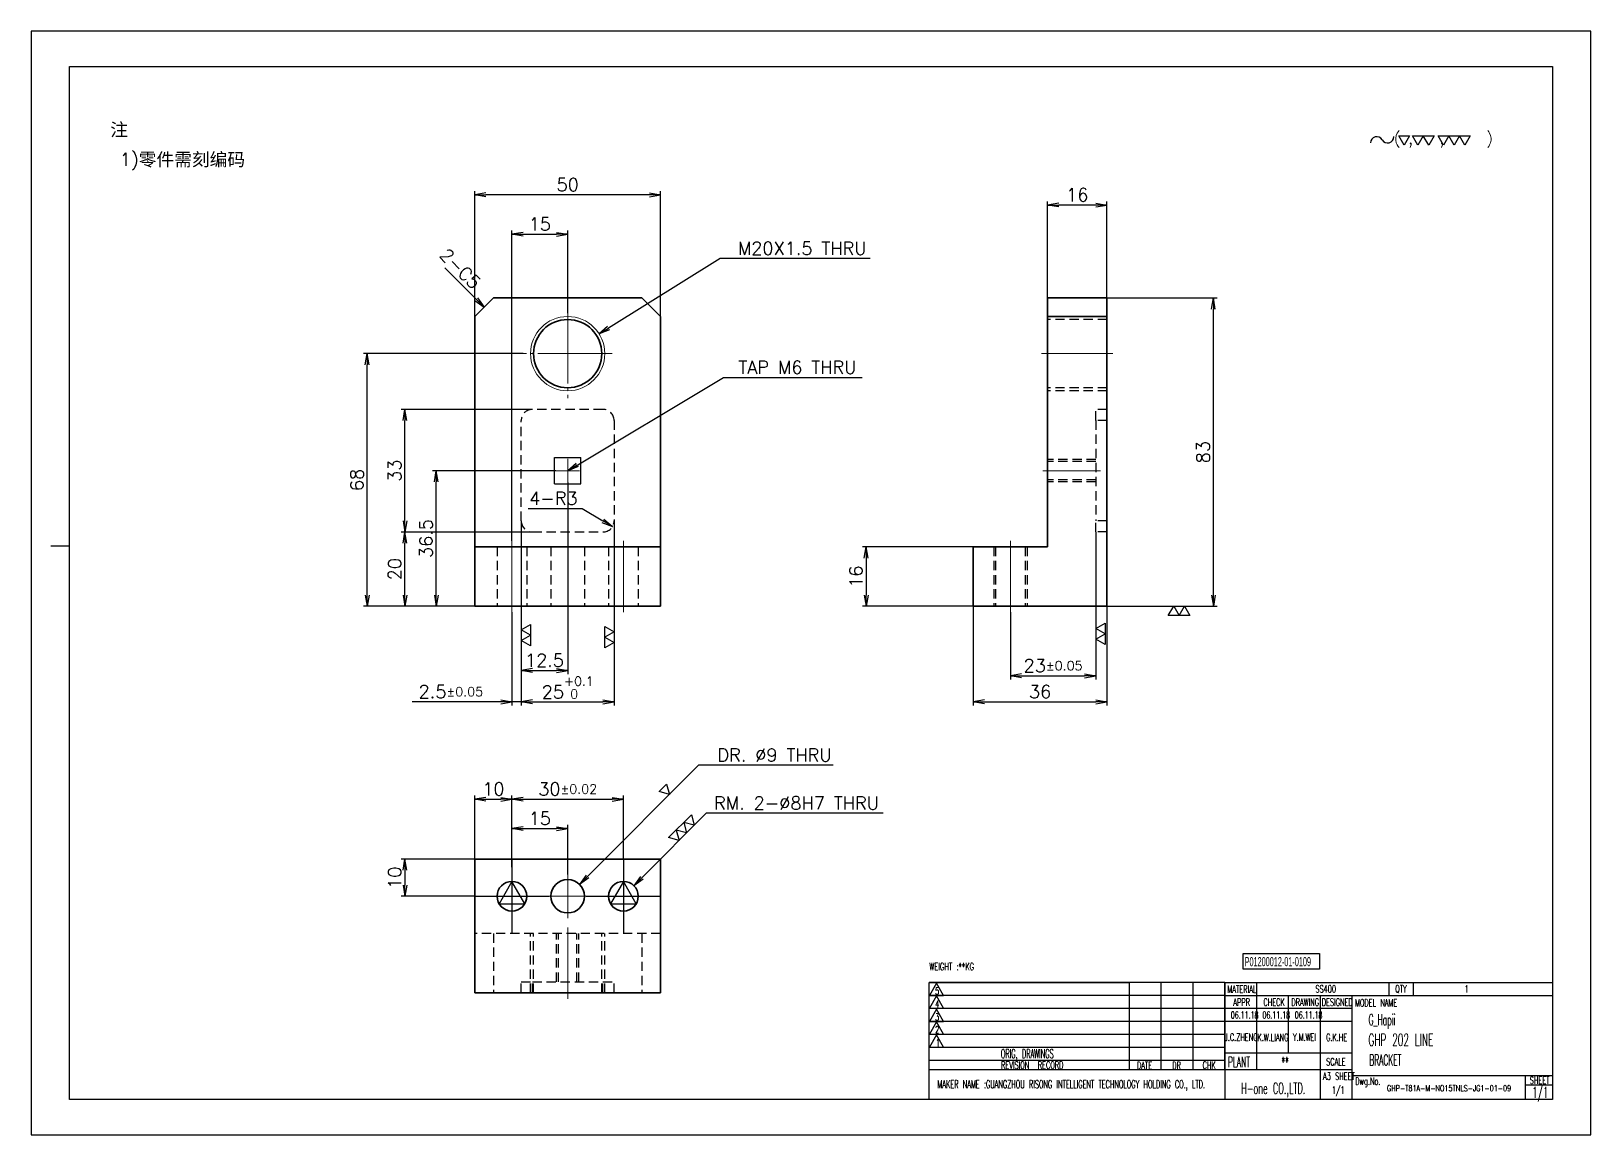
# Model space of a CAD drawing. Header units: millimetres. Extents: x -10155 to 20189, y -25550 to -22580.
# Drawn here: x 6671.4 to 7091.4, y -25547.5 to -25250.5 of the extents above; entities that cross this region are included whole.
import ezdxf
from ezdxf.enums import TextEntityAlignment as Align

# ---------------------------------------------------------------- set-up
doc = ezdxf.new("R2010")
doc.units = ezdxf.units.MM
doc.linetypes.add('CENTER-HOKUTO', pattern=[23, 20, -1, 1, -1])
doc.linetypes.add('HIDDEN-HOKUTO', pattern=[3.8, 2.5, -1.3])
doc.layers.add('AM_7', color=2, linetype='CENTER-HOKUTO', lineweight=30)
doc.layers.add('AM_HID', color=1, linetype='HIDDEN-HOKUTO', lineweight=25)
doc.layers.add('title_frame', color=7, linetype='Continuous')
doc.layers.add('word_dim', color=253, linetype='Continuous')
doc.styles.add('MX_NOTE_STANDARD', font='txt.shx', dxfattribs={"bigfont": 'bigfont.shx'})
doc.styles.get("Standard").update_dxf_attribs({"font": 'romans.shx', "bigfont": 'bigfont.shx'})
doc.dimstyles.new('RS1-1', dxfattribs={"dimtxt": 3.5, "dimasz": 3, "dimexe": 1, "dimexo": 0, "dimgap": 1, "dimtad": 3, "dimdsep": 46, "dimtxsty": 'Standard', "dimblk1": 'OPEN', "dimblk2": 'OPEN', "dimsah": 1, "dimcen": 0, "dimclrd": 256, "dimclre": 256, "dimclrt": 3, "dimazin": 2, "dimtfac": 1, "dimtmove": 0, "dimatfit": 3, "dimldrblk": 'OPEN', "dimfxl": 0, "dimtolj": 1, "dimtzin": 0, "dimarcsym": 0})

# ---------------------------------------------------------------- blocks, each defined once
blk = doc.blocks.new('A$C404331B6')
at = {"layer": 'title_frame'}
for p, q in [((0, -31.5), (0, 0)), ((0, 0), (53.9, 0)), ((79.62, 0), (0, 0)), ((53.9, -23.5), (53.9, 0)), ((62.48, -23.5), (62.48, 0)), ((62.48, -23.5), (62.48, 0)), ((71.05, -23.5), (71.05, 0)), ((71.05, -23.5), (71.05, 0)), ((79.62, 0), (79.62, -31.5)), ((79.62, 0), (167.83, 0)), ((88.2, -23.5), (88.2, 0)), ((123.73, 0), (123.73, -3.5)), ((130.3, 0), (130.3, -3.5)), ((53.9, -3.5), (0, -3.5)), ((79.62, -3.5), (0, -3.5)), ((1.98, -0.12), (0.1, -3.45)), ((0.1, -3.45), (3.86, -3.45)), ((1.98, -3.6), (0.1, -6.92)), ((3.86, -3.45), (1.98, -0.12)), ((3.86, -6.92), (1.98, -3.6)), ((79.62, -3.5), (167.83, -3.5)), ((96.78, -18.9), (96.78, -3.5)), ((105.35, -31.5), (105.35, -3.5)), ((113.92, -31.5), (113.92, -3.5)), ((53.9, -7), (0, -7)), ((79.62, -7), (0, -7)), ((0.1, -6.92), (3.86, -6.92)), ((1.98, -7.13), (0.1, -10.45)), ((3.86, -10.45), (1.98, -7.13)), ((113.92, -7), (79.62, -7)), ((53.9, -10.5), (0, -10.5)), ((79.62, -10.5), (0, -10.5)), ((0.1, -10.45), (3.86, -10.45)), ((1.98, -10.54), (0.1, -13.87)), ((3.86, -13.87), (1.98, -10.54)), ((113.92, -10.5), (79.62, -10.5)), ((53.9, -14), (0, -14)), ((79.62, -14), (0, -14)), ((0.1, -13.87), (3.86, -13.87)), ((1.98, -14.07), (0.1, -17.4)), ((3.86, -17.4), (1.98, -14.07)), ((53.9, -17.5), (0, -17.5)), ((79.62, -17.5), (0, -17.5)), ((53.9, -21), (0, -21)), ((79.62, -21), (0, -21)), ((0.1, -17.4), (3.86, -17.4)), ((79.62, -18.9), (113.92, -18.9)), ((79.62, -23.5), (0, -23.5)), ((113.92, -23.5), (79.62, -23.5)), ((113.92, -25), (167.83, -25)), ((160.48, -25), (160.48, -31.5)), ((160.48, -27.5), (167.83, -27.5)), ((167.83, -31.5), (0, -31.5))]:
    blk.add_line(p, q, dxfattribs=at)
at = {"layer": 'title_frame', "color": 3, "style": 'MX_NOTE_STANDARD', "width": 0.5341}
for s, height, p in [('5', 1.92, (1.59, -3.22)), ('MATERIAL', 1.973, (80.3, -2.79)), ('QTY', 1.973, (125.5, -2.7)), ('4', 1.92, (1.59, -6.7)), ('3', 1.92, (1.59, -10.23)), ('APPR', 1.973, (81.89, -6.26)), ('CHECK', 1.973, (89.99, -6.26)), ('DRAWING', 1.973, (97.51, -6.26)), ('DESIGNED', 1.973, (105.7, -6.26)), ('MODEL NAME', 1.973, (114.63, -6.41)), ('2', 1.92, (1.59, -13.64)), ('1', 1.92, (1.78, -17.17)), ('ORIG, DRAWINGS', 2.4112, (19.27, -20.34)), ('PLANT', 2.74, (80.46, -22.73)), ('SCALE', 1.973, (106.88, -22.28)), ('REVISION  RECORD', 1.9728, (19.32, -23.18)), ('DATE', 1.973, (55.94, -23.26)), ('DR', 1.973, (65.43, -23.27)), ('CHK', 1.973, (73.61, -23.23)), ('MAKER NAME :GUANGZHOU RISONG INTELLIGENT TECHNOLOGY HOLDING CO., LTD.', 2.16, (2.22, -28.43)), ('Dwg.No.', 1.973, (114.71, -27.52)), ('SHEET', 1.973, (161.71, -27.29))]:
    blk.add_text(s, height=height, dxfattribs=at).set_placement(p)
blk = doc.blocks.new('shiage0')
at = {"layer": 'word_dim', "color": 3, "linetype": 'Continuous'}
for centre, start, end in [((1.69, 0), 30, 180), ((4.61, 1.69), 210, 0)]:
    blk.add_arc(centre, 1.69, start, end, dxfattribs=at)
blk = doc.blocks.new('10')
at = {"layer": 'title_frame', "color": 3, "linetype": 'Continuous'}
for points in [[(9.63, 2.65), (8.18, 5.15), (11.07, 5.15)], [(13.31, 2.65), (11.86, 5.15), (17.64, 5.15), (16.2, 2.65), (14.75, 5.15)], [(20.17, 2.65), (18.73, 5.15), (27.4, 5.15), (25.95, 2.65), (24.51, 5.15), (23.06, 2.65), (21.62, 5.15)]]:
    blk.add_lwpolyline(points, close=True, dxfattribs=at)
blk.add_blockref('shiage0', (0.52, 3.24), dxfattribs=at)
blk.add_text('( ,   ,     )', height=3, dxfattribs=at).set_placement((6.84, 2.97))
blk = doc.blocks.new('_Open')
at = {"color": 0, "lineweight": -2}
for p, q in [((-1, 0.17), (0, 0)), ((-1, -0.17), (0, 0)), ((0, 0), (-1, 0))]:
    blk.add_line(p, q, dxfattribs=at)
blk = doc.blocks.new('*D439')
at = {"layer": 'DEFPOINTS', "color": 0, "linetype": 'Continuous', "ltscale": 2}
for p in [(6925.07, -25405.31), (6961.07, -25405.31), (6961.07, -25431.03)]:
    blk.add_point(p, dxfattribs=at)
at = {"layer": 'word_dim', "linetype": 'Continuous', "lineweight": -2, "ltscale": 2}
for p, q in [((6925.07, -25405.31), (6925.07, -25432.03)), ((6961.07, -25405.31), (6961.07, -25432.03)), ((6928.07, -25431.03), (6958.07, -25431.03))]:
    blk.add_line(p, q, dxfattribs=at)
at = {"layer": 'word_dim', "linetype": 'Continuous', "lineweight": -2, "ltscale": 2, "xscale": 3, "yscale": 3, "zscale": 3, "rotation": 180}
blk.add_blockref('_Open', (6925.07, -25431.03), dxfattribs=at)
at = {"layer": 'word_dim', "linetype": 'Continuous', "lineweight": -2, "ltscale": 2, "xscale": 3, "yscale": 3, "zscale": 3}
blk.add_blockref('_Open', (6961.07, -25431.03), dxfattribs=at)
at = {"layer": 'word_dim', "color": 3, "linetype": 'Continuous', "ltscale": 2, "insert": (6943.07, -25428.28), "char_height": 3.5, "attachment_point": 5}
blk.add_mtext('\\A1;36', dxfattribs=at)
blk = doc.blocks.new('*D440')
at = {"layer": 'DEFPOINTS', "color": 0, "linetype": 'Continuous', "ltscale": 2}
for p in [(6961.07, -25322.31), (6989.73, -25322.31), (6961.07, -25405.31)]:
    blk.add_point(p, dxfattribs=at)
at = {"layer": 'word_dim', "linetype": 'Continuous', "lineweight": -2, "ltscale": 2}
for p, q in [((6961.07, -25322.31), (6990.73, -25322.31)), ((6989.73, -25402.31), (6989.73, -25325.31)), ((6961.07, -25405.31), (6990.73, -25405.31))]:
    blk.add_line(p, q, dxfattribs=at)
at = {"layer": 'word_dim', "linetype": 'Continuous', "lineweight": -2, "ltscale": 2, "xscale": 3, "yscale": 3, "zscale": 3}
for p, rotation in [((6989.73, -25322.31), 90), ((6989.73, -25405.31), 270)]:
    blk.add_blockref('_Open', p, dxfattribs=dict(at, rotation=rotation))
at = {"layer": 'word_dim', "color": 3, "linetype": 'Continuous', "ltscale": 2, "insert": (6986.98, -25363.81), "char_height": 3.5, "attachment_point": 5, "rotation": 90}
blk.add_mtext('\\A1;83', dxfattribs=at)
blk = doc.blocks.new('*D441')
at = {"layer": 'DEFPOINTS', "color": 0, "linetype": 'Continuous', "ltscale": 2}
for p in [(6945.07, -25297.32), (6945.07, -25322.31), (6961.07, -25322.31)]:
    blk.add_point(p, dxfattribs=at)
at = {"layer": 'word_dim', "linetype": 'Continuous', "lineweight": -2, "ltscale": 2}
for p, q in [((6945.07, -25322.31), (6945.07, -25296.32)), ((6961.07, -25322.31), (6961.07, -25296.32)), ((6958.07, -25297.32), (6948.07, -25297.32))]:
    blk.add_line(p, q, dxfattribs=at)
at = {"layer": 'word_dim', "linetype": 'Continuous', "lineweight": -2, "ltscale": 2, "xscale": 3, "yscale": 3, "zscale": 3, "rotation": 180}
blk.add_blockref('_Open', (6945.07, -25297.32), dxfattribs=at)
at = {"layer": 'word_dim', "linetype": 'Continuous', "lineweight": -2, "ltscale": 2, "xscale": 3, "yscale": 3, "zscale": 3}
blk.add_blockref('_Open', (6961.07, -25297.32), dxfattribs=at)
at = {"layer": 'word_dim', "color": 3, "linetype": 'Continuous', "ltscale": 2, "insert": (6953.07, -25294.57), "char_height": 3.5, "attachment_point": 5}
blk.add_mtext('\\A1;16', dxfattribs=at)
blk = doc.blocks.new('*D442')
at = {"layer": 'DEFPOINTS', "color": 0, "linetype": 'Continuous', "ltscale": 2}
for p in [(6925.07, -25389.31), (6896.22, -25405.31), (6925.07, -25405.31)]:
    blk.add_point(p, dxfattribs=at)
at = {"layer": 'word_dim', "linetype": 'Continuous', "lineweight": -2, "ltscale": 2}
for p, q in [((6925.07, -25389.31), (6895.22, -25389.31)), ((6896.22, -25392.31), (6896.22, -25402.31)), ((6925.07, -25405.31), (6895.22, -25405.31))]:
    blk.add_line(p, q, dxfattribs=at)
at = {"layer": 'word_dim', "linetype": 'Continuous', "lineweight": -2, "ltscale": 2, "xscale": 3, "yscale": 3, "zscale": 3}
for p, rotation in [((6896.22, -25389.31), 90), ((6896.22, -25405.31), 270)]:
    blk.add_blockref('_Open', p, dxfattribs=dict(at, rotation=rotation))
at = {"layer": 'word_dim', "color": 3, "linetype": 'Continuous', "ltscale": 2, "insert": (6893.47, -25397.31), "char_height": 3.5, "attachment_point": 5, "rotation": 90}
blk.add_mtext('\\A1;16', dxfattribs=at)
blk = doc.blocks.new('*D443')
at = {"layer": 'DEFPOINTS', "color": 0, "linetype": 'Continuous', "ltscale": 2}
for p in [(6790.85, -25294.57), (6840.85, -25327.31), (6790.85, -25333.24)]:
    blk.add_point(p, dxfattribs=at)
at = {"layer": 'word_dim', "linetype": 'Continuous', "lineweight": -2, "ltscale": 2}
for p, q in [((6790.85, -25333.24), (6790.85, -25293.57)), ((6837.85, -25294.57), (6793.85, -25294.57)), ((6840.85, -25327.31), (6840.85, -25293.57))]:
    blk.add_line(p, q, dxfattribs=at)
at = {"layer": 'word_dim', "linetype": 'Continuous', "lineweight": -2, "ltscale": 2, "xscale": 3, "yscale": 3, "zscale": 3, "rotation": 180}
blk.add_blockref('_Open', (6790.85, -25294.57), dxfattribs=at)
at = {"layer": 'word_dim', "linetype": 'Continuous', "lineweight": -2, "ltscale": 2, "xscale": 3, "yscale": 3, "zscale": 3}
blk.add_blockref('_Open', (6840.85, -25294.57), dxfattribs=at)
at = {"layer": 'word_dim', "color": 3, "linetype": 'Continuous', "ltscale": 2, "insert": (6815.85, -25291.82), "char_height": 3.5, "attachment_point": 5}
blk.add_mtext('\\A1;50', dxfattribs=at)
blk = doc.blocks.new('MARK_8PIN')
at = {"color": 3, "linetype": 'Continuous'}
blk.add_lwpolyline([(0, 4), (-3.46, -2), (3.46, -2)], close=True, dxfattribs=at)
blk.add_circle((0, 0), 4, dxfattribs=at)
blk = doc.blocks.new('MARK_CENTER')
at = {"color": 2, "linetype": 'CENTER-HOKUTO'}
for p, q in [((0, 10), (0, -10)), ((-10, 0), (10, 0))]:
    blk.add_line(p, q, dxfattribs=at)
blk = doc.blocks.new('*D444')
at = {"layer": 'DEFPOINTS', "color": 0, "linetype": 'Continuous', "ltscale": 2}
for p in [(6800.85, -25457.23), (6790.85, -25473.35), (6800.85, -25473.35)]:
    blk.add_point(p, dxfattribs=at)
at = {"layer": 'word_dim', "linetype": 'Continuous', "lineweight": -2, "ltscale": 2}
for p, q in [((6790.85, -25473.35), (6790.85, -25456.23)), ((6793.85, -25457.23), (6797.85, -25457.23)), ((6800.85, -25473.35), (6800.85, -25456.23))]:
    blk.add_line(p, q, dxfattribs=at)
at = {"layer": 'word_dim', "linetype": 'Continuous', "lineweight": -2, "ltscale": 2, "xscale": 3, "yscale": 3, "zscale": 3, "rotation": 180}
blk.add_blockref('_Open', (6790.85, -25457.23), dxfattribs=at)
at = {"layer": 'word_dim', "linetype": 'Continuous', "lineweight": -2, "ltscale": 2, "xscale": 3, "yscale": 3, "zscale": 3}
blk.add_blockref('_Open', (6800.85, -25457.23), dxfattribs=at)
at = {"layer": 'word_dim', "color": 3, "linetype": 'Continuous', "ltscale": 2, "insert": (6795.85, -25454.48), "char_height": 3.5, "attachment_point": 5}
blk.add_mtext('\\A1;10', dxfattribs=at)
blk = doc.blocks.new('*D445')
at = {"layer": 'DEFPOINTS', "color": 0, "linetype": 'Continuous', "ltscale": 2}
for p in [(6830.85, -25457.23), (6800.85, -25475.47), (6830.85, -25473.35)]:
    blk.add_point(p, dxfattribs=at)
at = {"layer": 'word_dim', "linetype": 'Continuous', "lineweight": -2, "ltscale": 2}
for p, q in [((6800.85, -25475.47), (6800.85, -25456.23)), ((6803.85, -25457.23), (6827.85, -25457.23)), ((6830.85, -25473.35), (6830.85, -25456.23))]:
    blk.add_line(p, q, dxfattribs=at)
at = {"layer": 'word_dim', "linetype": 'Continuous', "lineweight": -2, "ltscale": 2, "xscale": 3, "yscale": 3, "zscale": 3, "rotation": 180}
blk.add_blockref('_Open', (6800.85, -25457.23), dxfattribs=at)
at = {"layer": 'word_dim', "linetype": 'Continuous', "lineweight": -2, "ltscale": 2, "xscale": 3, "yscale": 3, "zscale": 3}
blk.add_blockref('_Open', (6830.85, -25457.23), dxfattribs=at)
at = {"layer": 'word_dim', "color": 3, "linetype": 'Continuous', "ltscale": 2, "insert": (6815.85, -25454.48), "char_height": 3.5, "attachment_point": 5}
blk.add_mtext('\\A1;30{\\H0.715x;%%p0.02}', dxfattribs=at)
blk = doc.blocks.new('*D446')
at = {"layer": 'DEFPOINTS', "color": 0, "linetype": 'Continuous', "ltscale": 2}
for p in [(6815.85, -25465.13), (6800.85, -25475.47), (6815.85, -25477.5)]:
    blk.add_point(p, dxfattribs=at)
at = {"layer": 'word_dim', "linetype": 'Continuous', "lineweight": -2, "ltscale": 2}
for p, q in [((6800.85, -25475.47), (6800.85, -25464.13)), ((6815.85, -25477.5), (6815.85, -25464.13)), ((6803.85, -25465.13), (6812.85, -25465.13))]:
    blk.add_line(p, q, dxfattribs=at)
at = {"layer": 'word_dim', "linetype": 'Continuous', "lineweight": -2, "ltscale": 2, "xscale": 3, "yscale": 3, "zscale": 3, "rotation": 180}
blk.add_blockref('_Open', (6800.85, -25465.13), dxfattribs=at)
at = {"layer": 'word_dim', "linetype": 'Continuous', "lineweight": -2, "ltscale": 2, "xscale": 3, "yscale": 3, "zscale": 3}
blk.add_blockref('_Open', (6815.85, -25465.13), dxfattribs=at)
at = {"layer": 'word_dim', "color": 3, "linetype": 'Continuous', "ltscale": 2, "insert": (6808.35, -25462.38), "char_height": 3.5, "attachment_point": 5}
blk.add_mtext('\\A1;15', dxfattribs=at)
blk = doc.blocks.new('*D447')
at = {"layer": 'DEFPOINTS', "color": 0, "linetype": 'Continuous', "ltscale": 2}
for p in [(6790.85, -25473.35), (6772.03, -25483.35), (6790.85, -25483.35)]:
    blk.add_point(p, dxfattribs=at)
at = {"layer": 'word_dim', "linetype": 'Continuous', "lineweight": -2, "ltscale": 2}
for p, q in [((6790.85, -25473.35), (6771.03, -25473.35)), ((6772.03, -25476.35), (6772.03, -25480.35)), ((6790.85, -25483.35), (6771.03, -25483.35))]:
    blk.add_line(p, q, dxfattribs=at)
at = {"layer": 'word_dim', "linetype": 'Continuous', "lineweight": -2, "ltscale": 2, "xscale": 3, "yscale": 3, "zscale": 3}
for p, rotation in [((6772.03, -25473.35), 90), ((6772.03, -25483.35), 270)]:
    blk.add_blockref('_Open', p, dxfattribs=dict(at, rotation=rotation))
at = {"layer": 'word_dim', "color": 3, "linetype": 'Continuous', "ltscale": 2, "insert": (6769.28, -25478.35), "char_height": 3.5, "attachment_point": 5, "rotation": 90}
blk.add_mtext('\\A1;10', dxfattribs=at)
blk = doc.blocks.new('*D448')
at = {"layer": 'DEFPOINTS', "color": 0, "linetype": 'Continuous', "ltscale": 2}
for p in [(6833.67, -25480.51), (6828.02, -25486.18)]:
    blk.add_point(p, dxfattribs=at)
at = {"layer": 'word_dim', "linetype": 'Continuous', "lineweight": -2, "ltscale": 2}
for p, q in [((6853.12, -25461), (6835.79, -25478.39)), ((6900.82, -25461), (6853.12, -25461))]:
    blk.add_line(p, q, dxfattribs=at)
at = {"layer": 'word_dim', "linetype": 'Continuous', "lineweight": -2, "ltscale": 2, "xscale": 3, "yscale": 3, "zscale": 3, "rotation": 225.0898118813734}
blk.add_blockref('_Open', (6833.67, -25480.51), dxfattribs=at)
at = {"layer": 'word_dim', "color": 3, "linetype": 'Continuous', "ltscale": 2, "insert": (6877.47, -25458.25), "char_height": 3.5, "attachment_point": 5}
blk.add_mtext('\\A1;RM. 2-∅8H7 THRU', dxfattribs=at)
blk = doc.blocks.new('shiage3')
at = {"layer": 'word_dim', "color": 3, "linetype": 'Continuous'}
for p, q in [((-1.44, 2.5), (7.22, 2.5)), ((0, 0), (-1.44, 2.5)), ((1.44, 2.5), (0, 0)), ((2.89, 0), (1.44, 2.5)), ((4.33, 2.5), (2.89, 0)), ((5.77, 0), (4.33, 2.5)), ((7.22, 2.5), (5.77, 0))]:
    blk.add_line(p, q, dxfattribs=at)
blk = doc.blocks.new('*D449')
at = {"layer": 'DEFPOINTS', "color": 0, "linetype": 'Continuous', "ltscale": 2}
for p in [(6819.03, -25480.16), (6812.67, -25486.53)]:
    blk.add_point(p, dxfattribs=at)
at = {"layer": 'word_dim', "linetype": 'Continuous', "lineweight": -2, "ltscale": 2}
for p, q in [((6851.1, -25448.07), (6821.15, -25478.04)), ((6887.3, -25448.07), (6851.1, -25448.07))]:
    blk.add_line(p, q, dxfattribs=at)
at = {"layer": 'word_dim', "linetype": 'Continuous', "lineweight": -2, "ltscale": 2, "xscale": 3, "yscale": 3, "zscale": 3, "rotation": 225.0176001235841}
blk.add_blockref('_Open', (6819.03, -25480.16), dxfattribs=at)
at = {"layer": 'word_dim', "color": 3, "linetype": 'Continuous', "ltscale": 2, "insert": (6871.54, -25445.32), "char_height": 3.5, "attachment_point": 5}
blk.add_mtext('\\A1;DR. ∅9 THRU', dxfattribs=at)
blk = doc.blocks.new('shiage1')
at = {"layer": 'word_dim', "color": 3, "linetype": 'Continuous'}
for p, q in [((0, 0), (-1.44, 2.5)), ((-1.44, 2.5), (1.44, 2.5)), ((1.44, 2.5), (0, 0))]:
    blk.add_line(p, q, dxfattribs=at)
blk = doc.blocks.new('*D450')
at = {"layer": 'DEFPOINTS', "color": 0, "linetype": 'Continuous', "ltscale": 2}
for p in [(6803.35, -25382.31), (6800.85, -25406.91), (6803.35, -25431.03)]:
    blk.add_point(p, dxfattribs=at)
at = {"layer": 'word_dim', "linetype": 'Continuous', "lineweight": -2, "ltscale": 2}
for p, q in [((6803.35, -25382.31), (6803.35, -25432.03)), ((6800.85, -25406.91), (6800.85, -25432.03)), ((6797.85, -25431.03), (6773.93, -25431.03)), ((6803.35, -25431.03), (6800.85, -25431.03)), ((6806.35, -25431.03), (6809.35, -25431.03))]:
    blk.add_line(p, q, dxfattribs=at)
at = {"layer": 'word_dim', "linetype": 'Continuous', "lineweight": -2, "ltscale": 2, "xscale": 3, "yscale": 3, "zscale": 3}
blk.add_blockref('_Open', (6800.85, -25431.03), dxfattribs=at)
at = {"layer": 'word_dim', "linetype": 'Continuous', "lineweight": -2, "ltscale": 2, "xscale": 3, "yscale": 3, "zscale": 3, "rotation": 180}
blk.add_blockref('_Open', (6803.35, -25431.03), dxfattribs=at)
at = {"layer": 'word_dim', "color": 3, "linetype": 'Continuous', "ltscale": 2, "insert": (6784.39, -25428.28), "char_height": 3.5, "attachment_point": 5}
blk.add_mtext('\\A1;2.5{\\H0.715x;%%p0.05}', dxfattribs=at)
blk = doc.blocks.new('*D451')
at = {"layer": 'DEFPOINTS', "color": 0, "linetype": 'Continuous', "ltscale": 2}
for p in [(6803.35, -25382.31), (6828.35, -25382.31), (6828.35, -25431.03)]:
    blk.add_point(p, dxfattribs=at)
at = {"layer": 'word_dim', "linetype": 'Continuous', "lineweight": -2, "ltscale": 2}
for p, q in [((6803.35, -25382.31), (6803.35, -25432.03)), ((6828.35, -25382.31), (6828.35, -25432.03)), ((6806.35, -25431.03), (6825.35, -25431.03))]:
    blk.add_line(p, q, dxfattribs=at)
at = {"layer": 'word_dim', "linetype": 'Continuous', "lineweight": -2, "ltscale": 2, "xscale": 3, "yscale": 3, "zscale": 3, "rotation": 180}
blk.add_blockref('_Open', (6803.35, -25431.03), dxfattribs=at)
at = {"layer": 'word_dim', "linetype": 'Continuous', "lineweight": -2, "ltscale": 2, "xscale": 3, "yscale": 3, "zscale": 3}
blk.add_blockref('_Open', (6828.35, -25431.03), dxfattribs=at)
at = {"layer": 'word_dim', "color": 3, "linetype": 'Continuous', "ltscale": 2, "insert": (6815.85, -25427.17), "char_height": 3.5, "attachment_point": 5}
blk.add_mtext('25{\\H2.450000;\\S+0.1^  0;}', dxfattribs=at)
blk = doc.blocks.new('*D452')
at = {"layer": 'DEFPOINTS', "color": 0, "linetype": 'Continuous', "ltscale": 2}
for p in [(6772.03, -25385.31), (6806.35, -25385.31), (6790.85, -25405.31)]:
    blk.add_point(p, dxfattribs=at)
at = {"layer": 'word_dim', "linetype": 'Continuous', "lineweight": -2, "ltscale": 2}
for p, q in [((6806.35, -25385.31), (6771.03, -25385.31)), ((6772.03, -25402.31), (6772.03, -25388.31)), ((6790.85, -25405.31), (6771.03, -25405.31))]:
    blk.add_line(p, q, dxfattribs=at)
at = {"layer": 'word_dim', "linetype": 'Continuous', "lineweight": -2, "ltscale": 2, "xscale": 3, "yscale": 3, "zscale": 3}
for p, rotation in [((6772.03, -25385.31), 90), ((6772.03, -25405.31), 270)]:
    blk.add_blockref('_Open', p, dxfattribs=dict(at, rotation=rotation))
at = {"layer": 'word_dim', "color": 3, "linetype": 'Continuous', "ltscale": 2, "insert": (6769.28, -25395.31), "char_height": 3.5, "attachment_point": 5, "rotation": 90}
blk.add_mtext('\\A1;20', dxfattribs=at)
blk = doc.blocks.new('*D453')
at = {"layer": 'DEFPOINTS', "color": 0, "linetype": 'Continuous', "ltscale": 2}
for p in [(6772.03, -25352.31), (6806.35, -25352.31), (6806.35, -25385.31)]:
    blk.add_point(p, dxfattribs=at)
at = {"layer": 'word_dim', "linetype": 'Continuous', "lineweight": -2, "ltscale": 2}
for p, q in [((6806.35, -25352.31), (6771.03, -25352.31)), ((6772.03, -25382.31), (6772.03, -25355.31)), ((6806.35, -25385.31), (6771.03, -25385.31))]:
    blk.add_line(p, q, dxfattribs=at)
at = {"layer": 'word_dim', "linetype": 'Continuous', "lineweight": -2, "ltscale": 2, "xscale": 3, "yscale": 3, "zscale": 3}
for p, rotation in [((6772.03, -25352.31), 90), ((6772.03, -25385.31), 270)]:
    blk.add_blockref('_Open', p, dxfattribs=dict(at, rotation=rotation))
at = {"layer": 'word_dim', "color": 3, "linetype": 'Continuous', "ltscale": 2, "insert": (6769.28, -25368.81), "char_height": 3.5, "attachment_point": 5, "rotation": 90}
blk.add_mtext('\\A1;33', dxfattribs=at)
blk = doc.blocks.new('*D454')
at = {"layer": 'DEFPOINTS', "color": 0, "linetype": 'Continuous', "ltscale": 2}
for p in [(6780.46, -25368.81), (6812.65, -25368.81), (6790.85, -25405.31)]:
    blk.add_point(p, dxfattribs=at)
at = {"layer": 'word_dim', "linetype": 'Continuous', "lineweight": -2, "ltscale": 2}
for p, q in [((6812.65, -25368.81), (6779.46, -25368.81)), ((6780.46, -25402.31), (6780.46, -25371.81)), ((6790.85, -25405.31), (6779.46, -25405.31))]:
    blk.add_line(p, q, dxfattribs=at)
at = {"layer": 'word_dim', "linetype": 'Continuous', "lineweight": -2, "ltscale": 2, "xscale": 3, "yscale": 3, "zscale": 3}
for p, rotation in [((6780.46, -25368.81), 90), ((6780.46, -25405.31), 270)]:
    blk.add_blockref('_Open', p, dxfattribs=dict(at, rotation=rotation))
at = {"layer": 'word_dim', "color": 3, "linetype": 'Continuous', "ltscale": 2, "insert": (6777.71, -25387.06), "char_height": 3.5, "attachment_point": 5, "rotation": 90}
blk.add_mtext('\\A1;36.5', dxfattribs=at)
blk = doc.blocks.new('*D455')
at = {"layer": 'DEFPOINTS', "color": 0, "linetype": 'Continuous', "ltscale": 2}
for p in [(6815.85, -25372), (6803.35, -25382.31), (6815.85, -25422.59)]:
    blk.add_point(p, dxfattribs=at)
at = {"layer": 'word_dim', "linetype": 'Continuous', "lineweight": -2, "ltscale": 2}
for p, q in [((6815.85, -25372), (6815.85, -25423.59)), ((6803.35, -25382.31), (6803.35, -25423.59)), ((6806.35, -25422.59), (6812.85, -25422.59))]:
    blk.add_line(p, q, dxfattribs=at)
at = {"layer": 'word_dim', "linetype": 'Continuous', "lineweight": -2, "ltscale": 2, "xscale": 3, "yscale": 3, "zscale": 3, "rotation": 180}
blk.add_blockref('_Open', (6803.35, -25422.59), dxfattribs=at)
at = {"layer": 'word_dim', "linetype": 'Continuous', "lineweight": -2, "ltscale": 2, "xscale": 3, "yscale": 3, "zscale": 3}
blk.add_blockref('_Open', (6815.85, -25422.59), dxfattribs=at)
at = {"layer": 'word_dim', "color": 3, "linetype": 'Continuous', "ltscale": 2, "insert": (6809.6, -25419.84), "char_height": 3.5, "attachment_point": 5}
blk.add_mtext('\\A1;12.5', dxfattribs=at)
blk = doc.blocks.new('MARK_M6BOLT')
at = {"color": 3, "linetype": 'Continuous'}
for p, q in [((-1.77, 1.77), (1.77, 1.77)), ((-1.77, -1.77), (-1.77, 1.77)), ((1.77, -1.77), (1.77, 1.77)), ((-1.77, -1.77), (1.77, -1.77))]:
    blk.add_line(p, q, dxfattribs=at)
blk = doc.blocks.new('*D456')
at = {"layer": 'DEFPOINTS', "color": 0, "linetype": 'Continuous', "ltscale": 2}
for p in [(6761.84, -25337.31), (6803.9, -25337.31), (6790.85, -25405.31)]:
    blk.add_point(p, dxfattribs=at)
at = {"layer": 'word_dim', "linetype": 'Continuous', "lineweight": -2, "ltscale": 2}
for p, q in [((6803.9, -25337.31), (6760.84, -25337.31)), ((6761.84, -25402.31), (6761.84, -25340.31)), ((6790.85, -25405.31), (6760.84, -25405.31))]:
    blk.add_line(p, q, dxfattribs=at)
at = {"layer": 'word_dim', "linetype": 'Continuous', "lineweight": -2, "ltscale": 2, "xscale": 3, "yscale": 3, "zscale": 3}
for p, rotation in [((6761.84, -25337.31), 90), ((6761.84, -25405.31), 270)]:
    blk.add_blockref('_Open', p, dxfattribs=dict(at, rotation=rotation))
at = {"layer": 'word_dim', "color": 3, "linetype": 'Continuous', "ltscale": 2, "insert": (6759.09, -25371.31), "char_height": 3.5, "attachment_point": 5, "rotation": 90}
blk.add_mtext('\\A1;68', dxfattribs=at)
blk = doc.blocks.new('*D457')
at = {"layer": 'DEFPOINTS', "color": 0, "linetype": 'Continuous', "ltscale": 2}
for p in [(6815.85, -25305.18), (6815.85, -25326.42), (6800.85, -25387.71)]:
    blk.add_point(p, dxfattribs=at)
at = {"layer": 'word_dim', "linetype": 'Continuous', "lineweight": -2, "ltscale": 2}
for p, q in [((6800.85, -25387.71), (6800.85, -25304.18)), ((6815.85, -25326.42), (6815.85, -25304.18)), ((6803.85, -25305.18), (6812.85, -25305.18))]:
    blk.add_line(p, q, dxfattribs=at)
at = {"layer": 'word_dim', "linetype": 'Continuous', "lineweight": -2, "ltscale": 2, "xscale": 3, "yscale": 3, "zscale": 3, "rotation": 180}
blk.add_blockref('_Open', (6800.85, -25305.18), dxfattribs=at)
at = {"layer": 'word_dim', "linetype": 'Continuous', "lineweight": -2, "ltscale": 2, "xscale": 3, "yscale": 3, "zscale": 3}
blk.add_blockref('_Open', (6815.85, -25305.18), dxfattribs=at)
at = {"layer": 'word_dim', "color": 3, "linetype": 'Continuous', "ltscale": 2, "insert": (6808.35, -25302.43), "char_height": 3.5, "attachment_point": 5}
blk.add_mtext('\\A1;15', dxfattribs=at)
blk = doc.blocks.new('*D458')
at = {"layer": 'DEFPOINTS', "color": 0, "linetype": 'Continuous', "ltscale": 2}
for p in [(6824.33, -25332.02), (6807.36, -25342.6)]:
    blk.add_point(p, dxfattribs=at)
at = {"layer": 'word_dim', "linetype": 'Continuous', "lineweight": -2, "ltscale": 2}
for p, q in [((6856.91, -25311.72), (6826.88, -25330.43)), ((6897.31, -25311.72), (6856.91, -25311.72))]:
    blk.add_line(p, q, dxfattribs=at)
at = {"layer": 'word_dim', "linetype": 'Continuous', "lineweight": -2, "ltscale": 2, "xscale": 3, "yscale": 3, "zscale": 3, "rotation": 211.9298123567396}
blk.add_blockref('_Open', (6824.33, -25332.02), dxfattribs=at)
at = {"layer": 'word_dim', "color": 3, "linetype": 'Continuous', "ltscale": 2, "insert": (6879.01, -25308.97), "char_height": 3.5, "attachment_point": 5}
blk.add_mtext('\\A1;M20X1.5 THRU', dxfattribs=at)
blk = doc.blocks.new('*D459')
at = {"layer": 'DEFPOINTS', "color": 0, "linetype": 'Continuous', "ltscale": 2}
for p in [(6958.07, -25385.31), (6935.07, -25406.91), (6958.07, -25424.03)]:
    blk.add_point(p, dxfattribs=at)
at = {"layer": 'word_dim', "linetype": 'Continuous', "lineweight": -2, "ltscale": 2}
for p, q in [((6958.07, -25385.31), (6958.07, -25425.03)), ((6935.07, -25406.91), (6935.07, -25425.03)), ((6938.07, -25424.03), (6955.07, -25424.03))]:
    blk.add_line(p, q, dxfattribs=at)
at = {"layer": 'word_dim', "linetype": 'Continuous', "lineweight": -2, "ltscale": 2, "xscale": 3, "yscale": 3, "zscale": 3, "rotation": 180}
blk.add_blockref('_Open', (6935.07, -25424.03), dxfattribs=at)
at = {"layer": 'word_dim', "linetype": 'Continuous', "lineweight": -2, "ltscale": 2, "xscale": 3, "yscale": 3, "zscale": 3}
blk.add_blockref('_Open', (6958.07, -25424.03), dxfattribs=at)
at = {"layer": 'word_dim', "color": 3, "linetype": 'Continuous', "ltscale": 2, "insert": (6946.57, -25421.28), "char_height": 3.5, "attachment_point": 5}
blk.add_mtext('\\A1;23{\\H0.715x;%%p0.05}', dxfattribs=at)
blk = doc.blocks.new('*D460')
at = {"layer": 'DEFPOINTS', "color": 0, "linetype": 'Continuous', "ltscale": 2}
for p in [(6825.35, -25382.31), (6827.93, -25383.84)]:
    blk.add_point(p, dxfattribs=at)
at = {"layer": 'word_dim', "linetype": 'Continuous', "lineweight": -2, "ltscale": 2}
for p, q in [((6805.25, -25378.99), (6819.75, -25378.99)), ((6819.75, -25378.99), (6825.35, -25382.31))]:
    blk.add_line(p, q, dxfattribs=at)
at = {"layer": 'word_dim', "linetype": 'Continuous', "lineweight": -2, "ltscale": 2, "xscale": 3, "yscale": 3, "zscale": 3, "rotation": 329.3525294025618}
blk.add_blockref('_Open', (6827.93, -25383.84), dxfattribs=at)
at = {"layer": 'word_dim', "color": 3, "linetype": 'Continuous', "ltscale": 2, "insert": (6812, -25376.24), "char_height": 3.5, "attachment_point": 5}
blk.add_mtext('\\A1;4-R3', dxfattribs=at)

msp = doc.modelspace()

# ---------------------------------------------------------------- linework, layer by layer
at = {"color": 7, "lineweight": 35, "ltscale": 0.176777}
for p, q in [((6790.846, -25327.307), (6795.846, -25322.307)), ((6835.846, -25322.307), (6840.846, -25327.307))]:
    msp.add_line(p, q, dxfattribs=at)
at = {"color": 7, "lineweight": 35}
for p, q in [((6835.846, -25322.307), (6795.846, -25322.307)), ((6790.846, -25389.307), (6790.846, -25327.307)), ((6840.846, -25389.307), (6840.846, -25327.307)), ((6945.073, -25389.307), (6945.073, -25327.307)), ((6961.073, -25327.307), (6961.073, -25405.307)), ((6840.846, -25389.307), (6790.846, -25389.307)), ((6925.073, -25389.307), (6945.073, -25389.307)), ((6840.846, -25405.307), (6790.846, -25405.307)), ((6961.073, -25405.307), (6925.073, -25405.307)), ((6840.846, -25473.345), (6790.846, -25473.345)), ((6790.846, -25509.345), (6790.846, -25473.345)), ((6840.846, -25509.345), (6840.846, -25473.345)), ((6840.846, -25509.345), (6790.846, -25509.345))]:
    msp.add_line(p, q, dxfattribs=at)
at = {"color": 7, "lineweight": 35, "ltscale": 0.4}
for p, q in [((6945.073, -25322.307), (6961.073, -25322.307)), ((6945.073, -25327.307), (6961.073, -25327.307)), ((6790.846, -25405.307), (6790.846, -25389.307)), ((6840.846, -25405.307), (6840.846, -25389.307)), ((6925.073, -25405.307), (6925.073, -25389.307))]:
    msp.add_line(p, q, dxfattribs=at)
at = {"color": 7, "lineweight": 35, "ltscale": 0.125}
for p, q in [((6945.073, -25322.307), (6945.073, -25327.307)), ((6961.073, -25322.307), (6961.073, -25327.307))]:
    msp.add_line(p, q, dxfattribs=at)
at = {"color": 7, "lineweight": 13}
msp.add_circle((6815.846, -25337.307), 10, dxfattribs=at)
at = {"color": 7, "lineweight": 35}
for centre, radius in [((6815.846, -25337.307), 9.188), ((6800.846, -25483.345), 4), ((6815.846, -25483.345), 4.5), ((6830.846, -25483.345), 4)]:
    msp.add_circle(centre, radius, dxfattribs=at)
at = {"layer": 'AM_7', "lineweight": 13}
for p, q in [((6815.846, -25325.363), (6815.846, -25349.252)), ((6827.791, -25337.307), (6803.902, -25337.307)), ((6962.673, -25337.307), (6943.472, -25337.307)), ((6815.846, -25365.611), (6815.846, -25372.003)), ((6819.043, -25368.807), (6812.65, -25368.807)), ((6959.373, -25368.807), (6943.772, -25368.807)), ((6800.846, -25387.707), (6800.846, -25406.908)), ((6815.846, -25387.707), (6815.846, -25406.908)), ((6830.846, -25387.707), (6830.846, -25406.908)), ((6935.073, -25387.707), (6935.073, -25406.908)), ((6800.846, -25478.145), (6800.846, -25488.545)), ((6815.846, -25477.495), (6815.846, -25489.195)), ((6830.846, -25478.145), (6830.846, -25488.545)), ((6806.046, -25483.345), (6795.646, -25483.345)), ((6821.696, -25483.345), (6809.996, -25483.345)), ((6836.046, -25483.345), (6825.646, -25483.345)), ((6815.846, -25510.945), (6815.846, -25491.745))]:
    msp.add_line(p, q, dxfattribs=at)
at = {"layer": 'AM_HID', "color": 1}
for p, q in [((6945.073, -25327.307), (6961.073, -25327.307)), ((6961.073, -25327.307), (6945.073, -25327.307)), ((6961.073, -25328.119), (6945.073, -25328.119)), ((6961.073, -25346.495), (6945.073, -25346.495)), ((6961.073, -25347.307), (6945.073, -25347.307)), ((6803.346, -25382.307), (6803.346, -25355.307)), ((6825.346, -25352.307), (6806.346, -25352.307)), ((6828.346, -25355.307), (6828.346, -25382.307)), ((6961.073, -25352.307), (6958.073, -25352.307)), ((6958.073, -25355.307), (6958.073, -25352.307)), ((6961.073, -25355.307), (6958.073, -25355.307)), ((6958.073, -25355.307), (6958.073, -25382.307)), ((6961.073, -25355.307), (6958.073, -25355.307)), ((6958.073, -25365.807), (6945.073, -25365.807)), ((6958.073, -25366.349), (6945.073, -25366.349)), ((6958.073, -25371.266), (6945.073, -25371.266)), ((6958.073, -25371.807), (6945.073, -25371.807)), ((6961.073, -25382.307), (6958.073, -25382.307)), ((6961.073, -25382.307), (6958.073, -25382.307)), ((6958.073, -25385.307), (6958.073, -25382.307)), ((6806.346, -25385.307), (6825.346, -25385.307)), ((6961.073, -25385.307), (6958.073, -25385.307)), ((6796.846, -25389.307), (6796.846, -25405.307)), ((6804.846, -25389.307), (6804.846, -25405.307)), ((6811.346, -25389.307), (6811.346, -25405.307)), ((6820.346, -25389.307), (6820.346, -25405.307)), ((6826.846, -25389.307), (6826.846, -25405.307)), ((6834.846, -25389.307), (6834.846, -25405.307)), ((6930.573, -25389.307), (6930.573, -25405.307)), ((6931.073, -25389.307), (6931.073, -25405.307)), ((6931.073, -25389.307), (6931.073, -25405.307)), ((6939.073, -25389.307), (6939.073, -25405.307)), ((6939.073, -25389.307), (6939.073, -25405.307)), ((6939.573, -25389.307), (6939.573, -25405.307)), ((6840.846, -25493.345), (6790.846, -25493.345)), ((6795.846, -25493.345), (6795.846, -25509.345)), ((6805.846, -25509.345), (6805.846, -25493.345)), ((6806.658, -25509.345), (6806.658, -25493.345)), ((6812.846, -25506.345), (6812.846, -25493.345)), ((6813.388, -25506.345), (6813.388, -25493.345)), ((6818.305, -25506.345), (6818.305, -25493.345)), ((6818.846, -25506.345), (6818.846, -25493.345)), ((6825.034, -25509.345), (6825.034, -25493.345)), ((6825.846, -25509.345), (6825.846, -25493.345)), ((6835.846, -25493.345), (6835.846, -25509.345)), ((6803.346, -25509.345), (6803.346, -25506.345)), ((6803.346, -25506.345), (6806.346, -25506.345)), ((6806.346, -25509.345), (6806.346, -25506.345)), ((6806.346, -25509.345), (6806.346, -25506.345)), ((6806.346, -25506.345), (6825.346, -25506.345)), ((6825.346, -25509.345), (6825.346, -25506.345)), ((6825.346, -25506.345), (6828.346, -25506.345)), ((6825.346, -25509.345), (6825.346, -25506.345)), ((6828.346, -25509.345), (6828.346, -25506.345))]:
    msp.add_line(p, q, dxfattribs=at)
for centre, start, end in [((6806.346, -25355.307), 90, 180.00001), ((6825.346, -25355.307), 0, 90), ((6806.346, -25382.307), 180.00001, 270), ((6825.346, -25382.307), 270, 0)]:
    msp.add_arc(centre, 3, start, end, dxfattribs=at)
at = {"layer": 'title_frame'}
for p, q in [((6676.699, -25389.035), (6681.699, -25389.035)), ((6997.745, -25498.762), (7018.273, -25498.762)), ((6997.745, -25502.962), (6997.745, -25498.762)), ((7018.273, -25498.762), (7018.273, -25502.962)), ((6992.849, -25506.573), (6992.849, -25510.073)), ((6992.849, -25530.073), (6992.849, -25506.573)), ((6992.849, -25506.573), (6992.849, -25538.073)), ((7018.273, -25502.962), (6997.745, -25502.962)), ((7081.049, -25538.073), (7027.149, -25538.073)), ((7081.049, -25538.073), (7027.149, -25538.073))]:
    msp.add_line(p, q, dxfattribs=at)
at = {"layer": 'title_frame', "color": 4}
msp.add_lwpolyline([(7091.374, -25250.535), (6671.374, -25250.535), (6671.374, -25547.535), (7091.374, -25547.535)], close=True, dxfattribs=at)
at = {"layer": 'title_frame'}
msp.add_lwpolyline([(6681.699, -25259.998), (7081.049, -25259.998), (7081.049, -25538.073), (6681.699, -25538.073)], close=True, dxfattribs=at)
at = {"layer": 'word_dim', "color": 3, "linetype": 'Continuous', "ltscale": 2}
for points in [[(6981.932, -25405.307), (6983.377, -25407.81), (6977.597, -25407.81), (6979.042, -25405.307), (6980.487, -25407.81)], [(6958.073, -25411.295), (6960.576, -25409.85), (6960.576, -25415.63), (6958.073, -25414.185), (6960.576, -25412.74)], [(6803.346, -25411.625), (6805.849, -25410.18), (6805.849, -25415.96), (6803.346, -25414.515), (6805.849, -25413.07)], [(6828.346, -25415.055), (6825.843, -25416.5), (6825.843, -25410.72), (6828.346, -25412.165), (6825.843, -25413.61)]]:
    msp.add_lwpolyline(points, close=True, dxfattribs=at)

# ---------------------------------------------------------------- block references
at = {"layer": 'word_dim', "linetype": 'Continuous', "ltscale": 2}
msp.add_blockref('10', (7031.516, -25283.842), dxfattribs=at)
at = {"layer": 'word_dim', "linetype": 'Continuous', "ltscale": 2, "xscale": 2, "yscale": 2, "zscale": 2}
msp.add_blockref('MARK_M6BOLT', (6815.846, -25368.807), dxfattribs=at)
at = {"layer": 'word_dim', "color": 3, "linetype": 'Continuous', "ltscale": 2}
for name, p, rotation in [('shiage1', (6843.253, -25455.921), 45.01760012359281), ('shiage3', (6845.829, -25468.316), 45.08981188139509)]:
    msp.add_blockref(name, p, dxfattribs=dict(at, rotation=rotation))
at = {"layer": 'word_dim', "color": 3, "linetype": 'CENTER-HOKUTO', "ltscale": 2}
for p in [(6800.846, -25483.345), (6830.846, -25483.345)]:
    msp.add_blockref('MARK_CENTER', p, dxfattribs=at)
at = {"layer": 'word_dim', "color": 3, "linetype": 'Continuous', "ltscale": 2}
for p in [(6800.846, -25483.345), (6830.846, -25483.345)]:
    msp.add_blockref('MARK_8PIN', p, dxfattribs=at)
at = {"layer": 'word_dim', "ltscale": 2}
msp.add_blockref('A$C404331B6', (6913.224, -25506.573), dxfattribs=at)

# ---------------------------------------------------------------- texts
at = {"ltscale": 2, "char_height": 3.5, "attachment_point": 1}
for s, insert, width in [('{\\fSimSun|b0|i0|c134|p2;\\C3;注}', (6692.665, -25275.292), 10.36469), ('{\\Fromans,bigfont|c134;\\C3;1)\\fSimSun|b0|i0|c134|p2;零件需刻编码}', (6695.23, -25283.3), 96.90613)]:
    msp.add_mtext(s, dxfattribs=dict(at, insert=insert, width=width))
at = {"linetype": 'Continuous', "insert": (7031.526, -25517.053), "char_height": 3, "width": 50.9, "attachment_point": 4}
msp.add_mtext('{\\W0.5;\\C3;G_Hapii }', dxfattribs=at)
at = {"color": 3, "linetype": 'Continuous', "insert": (7036.481, -25534.21), "char_height": 1.6, "width": 37.13137, "attachment_point": 1}
msp.add_mtext('{\\W0.65;GHP-T81A-M-NO15TNLS-JG1-01-09}', dxfattribs=at)
at = {"layer": 'title_frame', "color": 3, "style": 'MX_NOTE_STANDARD'}
for s, height, width, p in [('WEIGHT :**KG ', 1.96, 0.545, (6913.248, -25503.257)), ('SS400', 1.9728, 0.5341, (7017.222, -25509.274)), ('1', 1.973, 0.5341, (7057.349, -25509.274)), ('06.11.18', 1.9, 0.5341, (6994.435, -25516.249)), ('06.11.18', 1.9, 0.5341, (7002.947, -25516.249)), ('06.11.18', 1.9, 0.5341, (7011.665, -25516.249)), ('GHP 202 LINE', 3.3, 0.5341, (7031.487, -25523.622)), ('**', 2.74, 0.5341, (7008.041, -25529.303)), ('BRACKET', 2.94, 0.5, (7031.735, -25528.886)), ('A3 SHEET', 1.9728, 0.5341, (7019.278, -25532.749)), ('H-one CO.,LTD.', 3, 0.5341, (6997.204, -25536.523)), ('1/1', 1.9728, 0.5341, (7021.63, -25536.504)), ('1/1', 3, 0.5341, (7075.655, -25537.597))]:
    msp.add_text(s, height=height, dxfattribs=dict(at, width=width)).set_placement(p)
at = {"layer": 'title_frame', "color": 3, "style": 'MX_NOTE_STANDARD', "width": 0.5341}
for s, p in [('J.C.ZHENG', (6997.181, -25522.866)), ('K.W.LIANG', (7005.775, -25522.888)), ('Y.M.WEI', (7014.255, -25522.884)), ('G.K.HE', (7022.925, -25522.888))]:
    msp.add_text(s, height=1.9728, dxfattribs=at).set_placement(p, align=Align.BOTTOM_CENTER)
at = {"layer": 'title_frame', "color": 3, "insert": (6998.159, -25499.718), "char_height": 2.45, "width": 4.1107, "attachment_point": 1, "style": 'MX_NOTE_STANDARD'}
msp.add_mtext('{\\f3 of 9 Barcode|b0|i0|c0|p82;\\W0.5;P01200012-01-0109}', dxfattribs=at)
at = {"layer": 'word_dim', "color": 3, "linetype": 'Continuous', "ltscale": 2}
msp.add_text('2-C5', height=3.5, rotation=315, dxfattribs=at).set_placement((6781.093, -25311.054))
at = {"layer": 'word_dim', "color": 3, "linetype": 'Continuous', "ltscale": 2, "insert": (6861.799, -25342.73), "char_height": 3.5, "attachment_point": 7}
msp.add_mtext('TAP M6 THRU', dxfattribs=at)

# ---------------------------------------------------------------- dimensions: what is measured, and where the dimension line sits
at = {"layer": 'word_dim', "linetype": 'Continuous', "ltscale": 2}
dim = msp.add_linear_dim(base=(6790.846, -25294.57), p1=(6840.846, -25327.307), p2=(6790.846, -25333.235), dimstyle='RS1-1', dxfattribs=at)
dim.commit()
dim.dimension.update_dxf_attribs({"geometry": '*D443', "text_midpoint": (6815.846, -25294.57), "dimtype": 160})
for base, p1, p2, picture, middle in [((6945.073, -25297.32), (6961.073, -25322.307), (6945.073, -25322.307), '*D441', (6953.073, -25294.57)), ((6815.846, -25305.182), (6800.846, -25387.707), (6815.846, -25326.419), '*D457', (6808.346, -25302.432)), ((6815.846, -25422.586), (6803.346, -25382.307), (6815.846, -25372.003), '*D455', (6809.596, -25419.836)), ((6961.073, -25431.029), (6925.073, -25405.307), (6961.073, -25405.307), '*D439', (6943.073, -25428.279)), ((6800.846, -25457.227), (6790.846, -25473.345), (6800.846, -25473.345), '*D444', (6795.846, -25454.477)), ((6815.846, -25465.128), (6800.846, -25475.47), (6815.846, -25477.495), '*D446', (6808.346, -25462.378))]:
    dim = msp.add_linear_dim(base=base, p1=p1, p2=p2, dimstyle='RS1-1', dxfattribs=at)
    dim.commit()
    dim.dimension.update_dxf_attribs({"geometry": picture, "text_midpoint": middle})
at = {"layer": 'word_dim', "color": 3, "linetype": 'Continuous', "ltscale": 2}
dim = msp.add_diameter_dim_2p(p1=(6807.359, -25342.596), p2=(6824.333, -25332.018), text='M20X1.5 THRU', dimstyle='RS1-1', override={"dimtoh": 1, "dimtofl": 0}, dxfattribs=at)
dim.commit()
dim.dimension.update_dxf_attribs({"geometry": '*D458', "text_midpoint": (6879.014, -25311.715), "dimtype": 163})
at = {"layer": 'word_dim', "linetype": 'Continuous', "ltscale": 2}
for base, p1, p2, picture, middle in [((6989.733, -25322.307), (6961.073, -25405.307), (6961.073, -25322.307), '*D440', (6986.983, -25363.807)), ((6761.836, -25337.307), (6790.846, -25405.307), (6803.902, -25337.307), '*D456', (6759.086, -25371.307)), ((6772.034, -25352.307), (6806.346, -25385.307), (6806.346, -25352.307), '*D453', (6769.284, -25368.807)), ((6780.464, -25368.807), (6790.846, -25405.307), (6812.65, -25368.807), '*D454', (6777.714, -25387.057)), ((6772.034, -25385.307), (6790.846, -25405.307), (6806.346, -25385.307), '*D452', (6769.284, -25395.307)), ((6896.217, -25405.307), (6925.073, -25389.307), (6925.073, -25405.307), '*D442', (6893.467, -25397.307)), ((6772.034, -25483.345), (6790.846, -25473.345), (6790.846, -25483.345), '*D447', (6769.284, -25478.345))]:
    dim = msp.add_linear_dim(base=base, p1=p1, p2=p2, angle=90, dimstyle='RS1-1', dxfattribs=at)
    dim.commit()
    dim.dimension.update_dxf_attribs({"geometry": picture, "text_midpoint": middle})
dim = msp.add_radius_dim(center=(6825.346, -25382.307), mpoint=(6827.927, -25383.836), text='4-<>', dimstyle='RS1-1', override={"dimtoh": 1, "dimtofl": 0, "dimtmove": 1}, dxfattribs=at)
dim.commit()
dim.dimension.update_dxf_attribs({"geometry": '*D460', "text_midpoint": (6819.754, -25378.994), "dimtype": 164})
dim = msp.add_linear_dim(base=(6803.346, -25431.029), p1=(6800.846, -25406.908), p2=(6803.346, -25382.307), text='<>{\\H0.715x;%%p0.05}', dimstyle='RS1-1', dxfattribs=at)
dim.commit()
dim.dimension.update_dxf_attribs({"geometry": '*D450', "text_midpoint": (6784.388, -25431.029), "dimtype": 160})
dim = msp.add_linear_dim(base=(6828.346, -25431.029), p1=(6803.346, -25382.307), p2=(6828.346, -25382.307), dimstyle='RS1-1', override={"dimgap": 1, "dimtol": 1, "dimlim": 0, "dimtp": 0.1, "dimtm": 0, "dimtfac": 0.7, "dimtolj": 0, "dimtzin": 8}, dxfattribs=at)
dim.commit()
dim.dimension.update_dxf_attribs({"geometry": '*D451', "text_midpoint": (6815.846, -25427.17)})
at = {"layer": 'word_dim', "color": 3, "linetype": 'Continuous', "ltscale": 2}
dim = msp.add_linear_dim(base=(6958.073, -25424.027), p1=(6935.073, -25406.908), p2=(6958.073, -25385.307), text='<>{\\H0.715x;%%p0.05}', dimstyle='RS1-1', override={"dimtoh": 1, "dimtofl": 0}, dxfattribs=at)
dim.commit()
dim.dimension.update_dxf_attribs({"geometry": '*D459', "text_midpoint": (6946.573, -25421.277)})
at = {"layer": 'word_dim', "linetype": 'Continuous', "ltscale": 2}
for p1, p2, text, picture, middle in [((6812.665, -25486.528), (6819.027, -25480.162), 'DR. <> THRU', '*D449', (6871.537, -25448.066)), ((6828.022, -25486.178), (6833.67, -25480.512), 'RM. 2-<>H7 THRU', '*D448', (6877.472, -25461))]:
    dim = msp.add_diameter_dim_2p(p1=p1, p2=p2, text=text, dimstyle='RS1-1', override={"dimtoh": 1, "dimtofl": 0}, dxfattribs=at)
    dim.commit()
    dim.dimension.update_dxf_attribs({"geometry": picture, "text_midpoint": middle, "dimtype": 163})
dim = msp.add_linear_dim(base=(6830.846, -25457.227), p1=(6800.846, -25475.47), p2=(6830.846, -25473.345), text='<>{\\H0.715x;%%p0.02}', dimstyle='RS1-1', dxfattribs=at)
dim.commit()
dim.dimension.update_dxf_attribs({"geometry": '*D445', "text_midpoint": (6815.846, -25454.477)})

# ---------------------------------------------------------------- leaders
at = {"layer": 'word_dim', "linetype": 'Continuous'}
msp.add_leader([(6793.346, -25324.807), (6782.74, -25314.2)], dimstyle='RS1-1', override={"dimtoh": 1, "dimtofl": 0}, dxfattribs=at)
at = {"layer": 'word_dim', "linetype": 'Continuous', "ltscale": 2, "annotation_type": 0, "has_hookline": 1, "hookline_direction": 0, "text_width": 33.367}
msp.add_leader([(6815.846, -25368.807), (6857.799, -25343.73), (6860.799, -25343.73)], dimstyle='RS1-1', dxfattribs=at)

doc.saveas('drawing.dxf')
